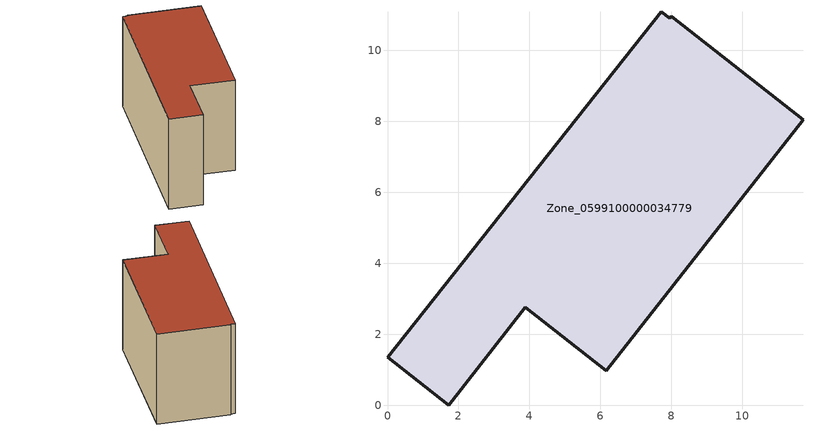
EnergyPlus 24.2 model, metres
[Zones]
Zone_0599100000034779
 floor ground (C_G): 7.95,10.91 7.99,10.96 11.71,8.05 6.17,0.97 3.88,2.76 1.73,0 0,1.36 7.72,11.09 z3.66
 wall outside (C_F): 7.72,11.09 0,1.36 1.73,0 3.88,2.76 6.17,0.97 11.71,8.05 7.99,10.96 7.95,10.91 7.72,11.09 z3.66:10.19
 roof outside (C_R): 7.95,10.91 7.72,11.09 0,1.36 1.73,0 3.88,2.76 6.17,0.97 11.71,8.05 7.99,10.96 z10.19
[BUILDING]
Pand.0599100000034779: North Axis=0; Terrain=City; Loads Convergence Tolerance Value=0.04; Temperature Convergence Tolerance Value=0.4; Solar Distribution=FullExterior; Maximum Number of Warmup Days=25; Minimum Number of Warmup Days=1
[Site:Location]
Rotterdam.The.Hague.AP_ZH_NLD Design_Conditions: Latitude=51.96; Longitude=4.45; Time Zone=1; Elevation=-4.5
[SITE:GROUNDTEMPERATURE:BUILDINGSURFACE]
18, 18, 18, 18, 18, 18, 18, 18, 18, 18, 18, 18
[MATERIAL] Thermal Absorptance=0.9; Solar Absorptance=0.7; Visible Absorptance=0.7
Name | Roughness | Thickness | Conductivity | Density | Specific Heat
G.TC.1946 | MediumSmooth | 0.15 | 1 | 540 | 1210
F.TC.1946 | Rough | 0.3 | 0.857143 | 1920 | 840
R.TC.1946 | MediumRough | 0.2 | 0.909091 | 1500 | 1000
[CONSTRUCTION]
C_G: G.TC.1946
C_F: F.TC.1946
C_R: R.TC.1946
[ZONE]
Zone_0599100000034779: Type=1; Multiplier=1; Ceiling Height=Autocalculate; Volume=Autocalculate; Floor Area=autocalculate; Part of Total Floor Area=Yes
[ZONEINFILTRATION:DESIGNFLOWRATE]
Infil_Zone_0599100000034779: Zone or ZoneList or Space or SpaceList=Zone_0599100000034779; Schedule=AlwaysOn; Design Flow Rate Calculation Method=Flow/Area; Flow Rate per Floor Area=0.003; Constant Term Coefficient=1; Temperature Term Coefficient=0; Velocity Term Coefficient=0; Velocity Squared Term Coefficient=0
[HVACTEMPLATE:ZONE:IDEALLOADSAIRSYSTEM]
Zone_0599100000034779: Maximum Heating Supply Air Temperature=50; Minimum Cooling Supply Air Temperature=13; Maximum Heating Supply Air Humidity Ratio=0.0156; Minimum Cooling Supply Air Humidity Ratio=0.0077; Heating Limit=NoLimit; Cooling Limit=NoLimit; Dehumidification Control Type=ConstantSensibleHeatRatio; Cooling Sensible Heat Ratio=0.7; Dehumidification Setpoint=60; Humidification Control Type=None; Humidification Setpoint=30; Outdoor Air Method=None; Outdoor Air Flow Rate per Person=0.00944; Outdoor Air Flow Rate per Zone Floor Area=0; Outdoor Air Flow Rate per Zone=0; Demand Controlled Ventilation Type=None; Outdoor Air Economizer Type=NoEconomizer; Heat Recovery Type=None; Sensible Heat Recovery Effectiveness=0.7; Latent Heat Recovery Effectiveness=0.65
[ZONECONTROL:THERMOSTAT]
ThermostatControl_Zone_0599100000034779: Zone or ZoneList=Zone_0599100000034779; Control Type Schedule=DualSetpointControlType; Control 1=Thermostat_Zone_0599100000034779; Temperature Difference Between Cutout And Setpoint=0
[THERMOSTATSETPOINT:DUALSETPOINT]
Thermostat_Zone_0599100000034779: Heating Setpoint Temperature Schedule=HeatingSetpoint_Zone_0599100000034779; Cooling Setpoint Temperature Schedule=CoolingSetpoint_Zone_0599100000034779
[SCHEDULE:COMPACT]
HeatingSetpoint_Zone_0599100000034779: Through: 12/31, For: AllDays, Until: 24:00, 21
CoolingSetpoint_Zone_0599100000034779: Through: 12/31, For: AllDays, Until: 24:00, 24
DualSetpointControlType: Through: 12/31, For: AllDays, Until: 24:00, 4
AlwaysOn: Through: 12/31, For: AllDays, Until: 24:00, 1
